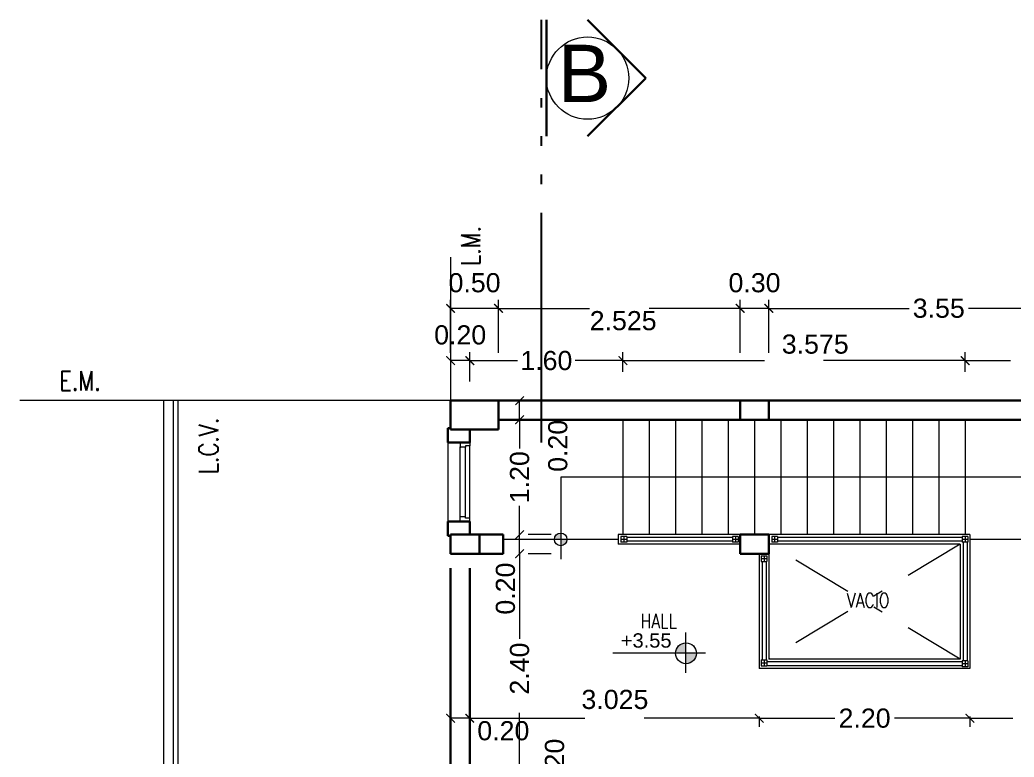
# Model space of a CAD drawing. Header units: millimetres. Extents: x 1578 to 2210, y 899 to 1032.
# Drawn here: x 1729.15 to 1739.54, y 1002.98 to 1010.68 of the extents above; entities that cross this region are included whole.
import ezdxf

# ---------------------------------------------------------------- set-up
doc = ezdxf.new("R2010")
doc.units = ezdxf.units.MM
doc.linetypes.add('ACAD_ISO05W100', pattern=[36, 24, -3, 0, -3, 0, -3, 0, -3])
doc.linetypes.add('DASHDOT2', pattern=[12.7, 6.35, -3.175, 0, -3.175])
for name, color, linetype, lineweight in [('CARPINTERIA', 7, 'Continuous', 18), ('COTAS', 7, 'Continuous', 15), ('EJES', 7, 'DASHDOT2', 13), ('ESTRUCTURA', 3, 'Continuous', 30), ('LINEA DE CORTE', 7, 'ACAD_ISO05W100', 60), ('MUROS', 1, 'Continuous', 30), ('SANITARIOS', 7, 'Continuous', 20), ('TRAMAS', 7, 'Continuous', 15), ('UMBRALES', 7, 'Continuous', 18)]:
    doc.layers.add(name, color=color, linetype=linetype, lineweight=lineweight)
doc.styles.add('ROMANS', font='romans', dxfattribs={"height": 0.06})
doc.styles.add('STYLE1', font='ARIAL.TTF')

# ---------------------------------------------------------------- blocks, each defined once
blk = doc.blocks.new('_ARCHTICK')
at = {"color": 0, "linetype": 'ByBlock', "const_width": 0.15}
blk.add_lwpolyline([(-0.5, -0.5), (0.5, 0.5)], dxfattribs=at)

msp = doc.modelspace()

# ---------------------------------------------------------------- hatches: boundary and pattern name
at = {"layer": 'COTAS', "ltscale": 0.1}
h = msp.add_hatch(color=256, dxfattribs=at)
h.paths.add_polyline_path([(1734.804, 1005.252), (1734.87, 1005.252, -0.414214), (1734.804, 1005.186)])
h.paths.add_polyline_path([(1734.804, 1005.318), (1734.804, 1005.252), (1734.738, 1005.252, -0.414214)])
h = msp.add_hatch(color=256, dxfattribs=at)
h.paths.add_polyline_path([(1736.113, 1004.062), (1736.222, 1004.062, -0.414214), (1736.113, 1003.953)])
h.paths.add_polyline_path([(1736.113, 1004.17), (1736.113, 1004.062), (1736.004, 1004.062, -0.414214)])

# ---------------------------------------------------------------- linework, layer by layer
at = {"color": 0, "linetype": 'ByBlock', "const_width": 0.0135}
for points in [[(1734.199, 1007.621), (1734.109, 1007.711)], [(1736.634, 1007.711), (1736.724, 1007.621)], [(1737.024, 1007.621), (1736.934, 1007.711)], [(1735.499, 1007.075), (1735.409, 1007.165)], [(1738.984, 1007.165), (1739.074, 1007.075)], [(1734.33, 1006.657), (1734.42, 1006.747)], [(1734.42, 1006.547), (1734.33, 1006.457)], [(1734.33, 1005.257), (1734.42, 1005.347)], [(1734.42, 1005.147), (1734.33, 1005.057)], [(1733.699, 1003.338), (1733.609, 1003.428)], [(1733.899, 1003.338), (1733.809, 1003.428)], [(1733.809, 1003.428), (1733.899, 1003.338)], [(1736.834, 1003.428), (1736.924, 1003.338)]]:
    msp.add_lwpolyline(points, dxfattribs=at)
at = {"layer": 'CARPINTERIA'}
for p, q in [((1733.754, 1006.265), (1733.754, 1006.22)), ((1733.754, 1005.483), (1733.754, 1006.22)), ((1733.809, 1006.215), (1733.759, 1006.215)), ((1733.854, 1006.23), (1733.809, 1006.23)), ((1733.809, 1006.23), (1733.809, 1006.215)), ((1733.809, 1005.488), (1733.809, 1006.215)), ((1733.854, 1006.265), (1733.854, 1006.23)), ((1733.854, 1005.473), (1733.854, 1006.23)), ((1733.754, 1005.438), (1733.754, 1005.483)), ((1733.809, 1005.488), (1733.759, 1005.488)), ((1733.809, 1005.473), (1733.809, 1005.488)), ((1733.854, 1005.473), (1733.809, 1005.473)), ((1733.854, 1005.438), (1733.854, 1005.473))]:
    msp.add_line(p, q, dxfattribs=at)
for centre, start, end in [((1733.759, 1006.22), 180, 270), ((1733.759, 1005.483), 90, 180)]:
    msp.add_arc(centre, 0.005, start, end, dxfattribs=at)
at = {"layer": 'COTAS', "ltscale": 0.05}
for p, q in [((1733.654, 1007.202), (1733.654, 1007.756)), ((1734.154, 1007.666), (1733.654, 1007.666)), ((1734.154, 1007.202), (1734.154, 1007.756)), ((1734.154, 1007.202), (1734.154, 1007.756)), ((1734.154, 1007.666), (1735.105, 1007.666)), ((1736.679, 1007.666), (1735.728, 1007.666)), ((1736.679, 1007.202), (1736.679, 1007.756)), ((1736.679, 1007.202), (1736.679, 1007.756)), ((1736.979, 1007.666), (1736.679, 1007.666)), ((1736.979, 1007.202), (1736.979, 1007.756)), ((1736.979, 1007.202), (1736.979, 1007.756)), ((1736.979, 1007.666), (1738.443, 1007.666)), ((1740.529, 1007.666), (1739.064, 1007.666)), ((1733.654, 1007.202), (1733.654, 1007.21)), ((1733.854, 1006.902), (1733.854, 1007.21)), ((1733.854, 1006.902), (1733.854, 1007.21)), ((1735.454, 1007.002), (1735.454, 1007.21)), ((1735.454, 1007.002), (1735.454, 1007.21)), ((1739.029, 1007.002), (1739.029, 1007.21)), ((1739.029, 1007.002), (1739.029, 1007.21)), ((1733.854, 1007.12), (1733.654, 1007.12)), ((1733.854, 1007.12), (1734.354, 1007.12)), ((1735.454, 1007.12), (1734.954, 1007.12)), ((1735.454, 1007.12), (1736.932, 1007.12)), ((1739.029, 1007.12), (1737.551, 1007.12)), ((1739.029, 1007.12), (1739.503, 1007.12)), ((1734.375, 1006.502), (1734.375, 1006.702)), ((1734.654, 1006.702), (1734.465, 1006.702)), ((1734.375, 1006.502), (1734.375, 1006.202)), ((1734.704, 1006.502), (1734.465, 1006.502)), ((1734.704, 1006.502), (1734.465, 1006.502)), ((1734.375, 1005.302), (1734.375, 1005.602)), ((1734.375, 1005.102), (1734.375, 1005.302)), ((1734.704, 1005.302), (1734.465, 1005.302)), ((1734.704, 1005.302), (1734.465, 1005.302)), ((1734.375, 1005.102), (1734.375, 1004.213)), ((1734.704, 1005.102), (1734.465, 1005.102)), ((1734.704, 1005.102), (1734.465, 1005.102)), ((1733.854, 1004.602), (1733.854, 1003.293)), ((1733.854, 1004.602), (1733.854, 1003.293)), ((1734.375, 1002.552), (1734.375, 1003.441)), ((1733.854, 1003.383), (1733.654, 1003.383)), ((1733.854, 1003.383), (1735.057, 1003.383)), ((1736.879, 1003.383), (1735.676, 1003.383)), ((1736.879, 1003.402), (1736.879, 1003.293)), ((1736.879, 1003.402), (1736.879, 1003.293)), ((1736.879, 1003.383), (1737.668, 1003.383)), ((1739.079, 1003.383), (1738.29, 1003.383)), ((1739.079, 1003.402), (1739.079, 1003.293)), ((1739.079, 1003.402), (1739.079, 1003.293)), ((1739.079, 1003.383), (1739.529, 1003.383)), ((1733.654, 1003.152), (1733.654, 1003.293)), ((1733.654, 1003.152), (1733.654, 1003.293))]:
    msp.add_line(p, q, dxfattribs=at)
at = {"layer": 'COTAS', "ltscale": 0.1}
for p, q in [((1736.113, 1003.858), (1736.113, 1004.278)), ((1736.316, 1004.062), (1735.35, 1004.062))]:
    msp.add_line(p, q, dxfattribs=at)
for centre, radius in [((1735.085, 1010.072), 0.43), ((1736.113, 1004.062), 0.109)]:
    msp.add_circle(centre, radius, dxfattribs=at)
at = {"layer": 'EJES'}
msp.add_line((1733.654, 1006.702), (1729.154, 1006.702), dxfattribs=at)
at = {"layer": 'EJES', "ltscale": 0.1}
for p, q in [((1738.979, 1005.202), (1736.979, 1004.002)), ((1738.979, 1004.002), (1736.979, 1005.202))]:
    msp.add_line(p, q, dxfattribs=at)
at = {"layer": 'ESTRUCTURA', "ltscale": 0.05}
for p, q in [((1733.654, 1006.702), (1733.654, 1006.402)), ((1734.154, 1006.702), (1733.654, 1006.702)), ((1734.154, 1006.402), (1734.154, 1006.702)), ((1736.979, 1006.702), (1736.679, 1006.702)), ((1736.679, 1006.702), (1736.679, 1006.502)), ((1736.979, 1006.502), (1736.979, 1006.702)), ((1736.679, 1006.502), (1736.979, 1006.502)), ((1733.654, 1006.402), (1734.154, 1006.402)), ((1733.954, 1005.302), (1733.654, 1005.302)), ((1733.654, 1005.302), (1733.654, 1005.102)), ((1733.954, 1005.102), (1733.954, 1005.302)), ((1736.979, 1005.302), (1736.679, 1005.302)), ((1736.679, 1005.302), (1736.679, 1005.102)), ((1736.979, 1005.102), (1736.979, 1005.302)), ((1733.654, 1005.102), (1733.954, 1005.102)), ((1736.679, 1005.102), (1736.979, 1005.102))]:
    msp.add_line(p, q, dxfattribs=at)
at = {"layer": 'LINEA DE CORTE', "lineweight": -2, "ltscale": 0.1}
msp.add_line((1734.605, 1006.264), (1734.605, 1010.681), dxfattribs=at)
at = {"layer": 'MUROS', "color": 0, "ltscale": 0.15}
for p, q in [((1734.655, 1009.464), (1734.655, 1010.681)), ((1735.085, 1010.681), (1735.693, 1010.072)), ((1735.085, 1009.464), (1735.693, 1010.072))]:
    msp.add_line(p, q, dxfattribs=at)
at = {"layer": 'MUROS'}
for p, q in [((1736.679, 1006.702), (1734.154, 1006.702)), ((1740.529, 1006.702), (1736.979, 1006.702)), ((1736.679, 1006.502), (1734.154, 1006.502)), ((1740.379, 1006.502), (1736.979, 1006.502)), ((1733.654, 1006.415), (1733.624, 1006.415)), ((1733.624, 1006.415), (1733.624, 1006.265)), ((1733.854, 1006.402), (1733.854, 1006.265)), ((1733.854, 1006.265), (1733.624, 1006.265)), ((1733.854, 1005.438), (1733.624, 1005.438)), ((1733.624, 1005.438), (1733.624, 1005.288)), ((1733.854, 1005.438), (1733.854, 1005.302)), ((1733.654, 1005.288), (1733.624, 1005.288)), ((1734.204, 1005.302), (1733.954, 1005.302)), ((1734.204, 1005.302), (1734.204, 1005.102)), ((1734.204, 1005.102), (1733.954, 1005.102)), ((1733.654, 1004.952), (1733.654, 1001.56)), ((1733.854, 1002.752), (1733.854, 1004.952))]:
    msp.add_line(p, q, dxfattribs=at)
at = {"layer": 'SANITARIOS'}
for p, q in [((1735.434, 1005.282), (1735.434, 1005.222)), ((1735.494, 1005.282), (1735.434, 1005.282)), ((1735.464, 1005.282), (1735.464, 1005.222)), ((1735.494, 1005.282), (1735.494, 1005.222)), ((1736.659, 1005.282), (1736.599, 1005.282)), ((1736.599, 1005.282), (1736.599, 1005.222)), ((1736.629, 1005.282), (1736.629, 1005.222)), ((1736.659, 1005.282), (1736.659, 1005.222)), ((1737.069, 1005.282), (1737.009, 1005.282)), ((1737.009, 1005.282), (1737.009, 1005.222)), ((1737.039, 1005.282), (1737.039, 1005.222)), ((1737.069, 1005.282), (1737.069, 1005.222)), ((1738.999, 1005.282), (1738.999, 1005.222)), ((1739.059, 1005.282), (1738.999, 1005.282)), ((1739.029, 1005.282), (1739.029, 1005.222)), ((1739.059, 1005.282), (1739.059, 1005.222)), ((1735.494, 1005.252), (1735.434, 1005.252)), ((1735.494, 1005.222), (1735.434, 1005.222)), ((1736.599, 1005.272), (1735.494, 1005.272)), ((1736.599, 1005.232), (1735.494, 1005.232)), ((1736.659, 1005.252), (1736.599, 1005.252)), ((1736.659, 1005.222), (1736.599, 1005.222)), ((1737.069, 1005.252), (1737.009, 1005.252)), ((1737.069, 1005.222), (1737.009, 1005.222)), ((1738.999, 1005.272), (1737.069, 1005.272)), ((1738.999, 1005.232), (1737.069, 1005.232)), ((1739.059, 1005.252), (1738.999, 1005.252)), ((1739.059, 1005.222), (1738.999, 1005.222)), ((1739.009, 1005.222), (1739.009, 1003.982)), ((1739.049, 1005.222), (1739.049, 1003.982)), ((1736.899, 1005.082), (1736.899, 1005.022)), ((1736.899, 1005.082), (1736.959, 1005.082)), ((1736.929, 1005.082), (1736.929, 1005.022)), ((1736.959, 1005.082), (1736.959, 1005.022)), ((1736.899, 1005.052), (1736.959, 1005.052)), ((1736.899, 1005.022), (1736.959, 1005.022)), ((1736.909, 1005.022), (1736.909, 1003.992)), ((1736.949, 1005.022), (1736.949, 1003.992)), ((1736.899, 1003.992), (1736.959, 1003.992)), ((1736.899, 1003.992), (1736.899, 1003.932)), ((1736.899, 1003.962), (1736.959, 1003.962)), ((1736.899, 1003.932), (1736.959, 1003.932)), ((1736.929, 1003.992), (1736.929, 1003.932)), ((1736.959, 1003.992), (1736.959, 1003.932)), ((1738.999, 1003.972), (1736.959, 1003.972)), ((1738.999, 1003.932), (1736.959, 1003.932)), ((1738.999, 1003.982), (1738.999, 1003.922)), ((1739.059, 1003.982), (1738.999, 1003.982)), ((1739.059, 1003.952), (1738.999, 1003.952)), ((1739.029, 1003.982), (1739.029, 1003.922)), ((1739.059, 1003.982), (1739.059, 1003.922)), ((1739.059, 1003.922), (1738.999, 1003.922))]:
    msp.add_line(p, q, dxfattribs=at)
at = {"layer": 'TRAMAS'}
for p, q in [((1730.754, 1006.702), (1730.754, 992.48)), ((1730.804, 1006.702), (1730.804, 992.458))]:
    msp.add_line(p, q, dxfattribs=at)
at = {"layer": 'UMBRALES'}
for p, q in [((1733.654, 1008.202), (1733.654, 1006.702)), ((1730.654, 1006.702), (1730.654, 992.532)), ((1735.454, 1006.502), (1735.454, 1005.302)), ((1735.729, 1006.502), (1735.729, 1005.302)), ((1736.004, 1006.502), (1736.004, 1005.302)), ((1736.279, 1006.502), (1736.279, 1005.302)), ((1736.554, 1006.502), (1736.554, 1005.302)), ((1736.829, 1006.502), (1736.829, 1005.302)), ((1737.104, 1006.502), (1737.104, 1005.302)), ((1737.379, 1006.502), (1737.379, 1005.302)), ((1737.654, 1006.502), (1737.654, 1005.302)), ((1737.929, 1006.502), (1737.929, 1005.302)), ((1738.204, 1006.502), (1738.204, 1005.302)), ((1738.479, 1006.502), (1738.479, 1005.302)), ((1738.754, 1006.502), (1738.754, 1005.302)), ((1739.029, 1006.502), (1739.029, 1005.302)), ((1733.624, 1006.265), (1733.624, 1005.438)), ((1739.829, 1005.902), (1734.804, 1005.902)), ((1734.804, 1005.902), (1734.804, 1005.045)), ((1735.404, 1005.302), (1735.404, 1005.202)), ((1736.679, 1005.302), (1735.404, 1005.302)), ((1739.079, 1005.302), (1736.979, 1005.302)), ((1739.079, 1005.302), (1739.079, 1003.902)), ((1735.404, 1005.252), (1734.204, 1005.252)), ((1736.679, 1005.202), (1735.404, 1005.202)), ((1738.979, 1005.202), (1736.979, 1005.202)), ((1738.979, 1005.202), (1738.979, 1004.002)), ((1740.579, 1005.252), (1739.079, 1005.252)), ((1736.879, 1005.102), (1736.879, 1003.902)), ((1736.979, 1005.102), (1736.979, 1004.002)), ((1738.979, 1004.002), (1736.979, 1004.002)), ((1739.079, 1003.902), (1736.879, 1003.902))]:
    msp.add_line(p, q, dxfattribs=at)
msp.add_circle((1734.804, 1005.252), 0.0658, dxfattribs=at)

# ---------------------------------------------------------------- block references
at = {"layer": 'COTAS', "ltscale": 0.05, "xscale": -0.09000000000014552, "yscale": 0.08999999999999986, "zscale": 0.09}
for p in [(1733.654, 1007.666), (1736.679, 1007.666), (1733.654, 1007.12), (1733.854, 1007.12), (1739.029, 1007.12), (1736.879, 1003.383), (1739.079, 1003.383)]:
    msp.add_blockref('_ARCHTICK', p, dxfattribs=at)
at = {"layer": 'COTAS', "ltscale": 0.05, "yscale": 0.08999999999999986, "zscale": 0.09}
for p, xscale, rotation in [((1734.154, 1007.666), -0.09000000000014552, 180), ((1736.979, 1007.666), -0.09000000000014552, 180), ((1733.854, 1007.12), -0.09000000000014552, 180), ((1735.454, 1007.12), -0.09000000000014552, 180), ((1734.375, 1006.502), -0.08999999999999986, 270), ((1734.375, 1005.302), -0.08999999999999986, 90), ((1734.375, 1005.102), -0.08999999999999986, 270), ((1739.079, 1003.383), -0.09000000000014552, 180)]:
    msp.add_blockref('_ARCHTICK', p, dxfattribs=dict(at, xscale=xscale, rotation=rotation))

# ---------------------------------------------------------------- texts
at = {"layer": 'COTAS', "style": 'ROMANS', "width": 0.8}
for s, p in [('L.M.', (1733.963, 1008.11)), ('L.C.V.', (1731.225, 1005.934))]:
    msp.add_text(s, height=0.2, rotation=90, dxfattribs=at).set_placement(p)
at = {"layer": 'COTAS', "style": 'STYLE1'}
for s, height, p in [('3.55', 0.2, (1738.482, 1007.568)), ('2.525', 0.2, (1735.107, 1007.438)), ('3.575', 0.2, (1737.114, 1007.193)), ('+3.55', 0.15, (1735.432, 1004.121)), ('3.025', 0.2, (1735.021, 1003.48)), ('0.20', 0.2, (1733.933, 1003.153))]:
    msp.add_text(s, height=height, dxfattribs=at).set_placement(p)
at = {"layer": 'COTAS', "style": 'ROMANS', "width": 0.8}
for s, height, p in [('E.M.', 0.2, (1729.566, 1006.809)), ('VACIO', 0.15, (1737.793, 1004.539)), ('HALL', 0.15, (1735.637, 1004.324))]:
    msp.add_text(s, height=height, dxfattribs=at).set_placement(p)
at = {"layer": 'COTAS', "style": 'STYLE1'}
for p in [(1734.873, 1005.958), (1734.326, 1004.466), (1734.839, 1002.626)]:
    msp.add_text('0.20', height=0.2, rotation=90, dxfattribs=at).set_placement(p)
at = {"layer": 'COTAS', "ltscale": 0.05, "char_height": 0.2, "attachment_point": 5, "style": 'STYLE1'}
for s, insert in [('\\A1;0.50', (1733.904, 1007.933)), ('\\A1;0.30', (1736.829, 1007.933)), ('\\A1;0.20', (1733.754, 1007.388)), ('\\A1;1.60', (1734.654, 1007.12)), ('\\A1;2.20', (1737.979, 1003.383))]:
    msp.add_mtext(s, dxfattribs=dict(at, insert=insert))
at = {"layer": 'COTAS', "ltscale": 0.05, "char_height": 0.2, "attachment_point": 5, "rotation": 90, "style": 'STYLE1'}
for s, insert in [('\\A1;1.20', (1734.375, 1005.902)), ('\\A1;2.40', (1734.375, 1003.902))]:
    msp.add_mtext(s, dxfattribs=dict(at, insert=insert))
at = {"layer": 'MUROS', "color": 0, "ltscale": 0.15, "style": 'STYLE1'}
msp.add_text('B', height=0.6, dxfattribs=at).set_placement((1734.772, 1009.821))

doc.saveas('drawing.dxf')
